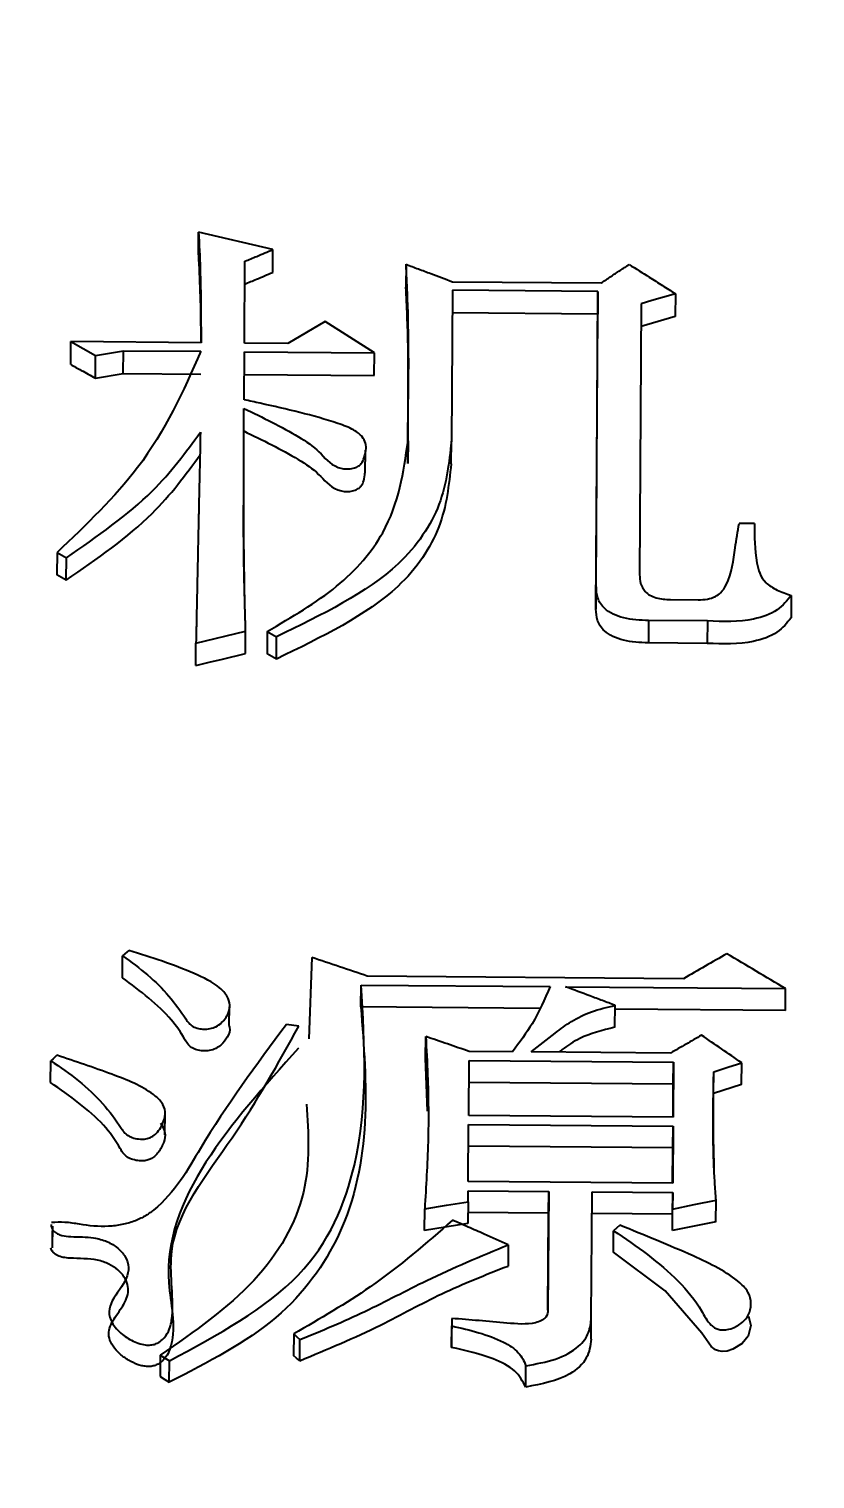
# Model space of a CAD drawing. Header units: millimetres. Extents: x 1726 to 4771, y 590 to 2743.
# Drawn here: x 2460.39 to 2463.13, y 2321.54 to 2326.59 of the extents above; entities that cross this region are included whole.
import ezdxf

# ---------------------------------------------------------------- set-up
doc = ezdxf.new("R2010")
doc.units = ezdxf.units.MM
doc.layers.add('AM_5', color=3, linetype='Continuous', lineweight=25)
doc.styles.add('SLDTEXTSTYLE1', font='txt.shx', dxfattribs={"width": 0.7, "bigfont": 'gbcbig.shx'})
doc.dimstyles.new('SLDDIMSTYLE12$0', dxfattribs={"dimtxt": 12, "dimasz": 10, "dimexe": 0, "dimexo": 0.0625, "dimgap": 0.875, "dimtad": 1, "dimdec": 1, "dimlfac": 1.8, "dimrnd": 1e-09, "dimzin": 12, "dimdsep": 46, "dimtxsty": 'SLDTEXTSTYLE1', "dimcen": 0.09, "dimdle": 8.16, "dimclrd": 3, "dimclre": 3, "dimadec": 0, "dimazin": 3, "dimtfac": 1, "dimtdec": 1, "dimtofl": 0, "dimtmove": 0, "dimatfit": 3, "dimfxl": 0, "dimfrac": 2, "dimtolj": 1, "dimlwd": 5, "dimlwe": 5, "dimarcsym": 0})

# ---------------------------------------------------------------- blocks, each defined once
blk = doc.blocks.new('*D50')
at = {"layer": 'AM_5', "color": 3, "lineweight": 5, "transparency": 16777216}
blk.add_line((2709.5179, 2483.6796), (2315.1182, 2483.6796), dxfattribs=at)
at = {"layer": 'AM_5', "color": 3, "linetype": 'Continuous', "lineweight": 5, "transparency": 16777216}
for p, q in [((2315.1182, 2473.6796), (2315.1182, 2159.8939)), ((2721.1936, 2149.8939), (2315.1182, 2149.8939))]:
    blk.add_line(p, q, dxfattribs=at)
at = {"layer": 'AM_5', "color": 3, "transparency": 16777216}
for points in [[(2313.4515, 2473.6796), (2316.7848, 2473.6796), (2315.1182, 2483.6796)], [(2313.4515, 2159.8939), (2316.7848, 2159.8939), (2315.1182, 2149.8939)]]:
    blk.add_solid(points, dxfattribs=at)
at = {"layer": 'Defpoints', "color": 0, "transparency": 16777216}
for p in [(2709.5804, 2483.6796), (2315.1182, 2149.8939), (2721.2561, 2149.8939)]:
    blk.add_point(p, dxfattribs=at)
at = {"layer": 'AM_5', "color": 0, "transparency": 16777216, "insert": (2300.5289, 2316.7867), "char_height": 12, "attachment_point": 5, "rotation": 90, "style": 'SLDTEXTSTYLE1'}
blk.add_mtext('\\A1;{\\H2.28571x;335}', dxfattribs=at)

msp = doc.modelspace()

# ---------------------------------------------------------------- linework, layer by layer
at = {"color": 7, "linetype": 'Continuous', "lineweight": 25}
for p, q in [((2460.9795, 2325.8071), (2460.9803, 2325.8869)), ((2461.2395, 2325.8256), (2460.9803, 2325.8869)), ((2461.1401, 2325.4995), (2461.1419, 2325.7849)), ((2461.2388, 2325.7459), (2461.2395, 2325.8256)), ((2461.7043, 2325.7743), (2461.7036, 2325.6947)), ((2461.866, 2325.684), (2461.8626, 2325.1575)), ((2462.3744, 2325.6798), (2461.866, 2325.684)), ((2461.8662, 2325.7137), (2462.3854, 2325.7094)), ((2462.3678, 2324.6498), (2462.3744, 2325.6798)), ((2462.3744, 2325.6798), (2462.3737, 2325.6003)), ((2462.5256, 2325.6369), (2462.5195, 2324.6913)), ((2462.6448, 2325.6716), (2462.6441, 2325.5921)), ((2461.4218, 2325.5747), (2461.2915, 2325.4982)), ((2461.5942, 2325.4658), (2461.4218, 2325.5747)), ((2462.3737, 2325.6003), (2461.8653, 2325.6045)), ((2462.367, 2324.5716), (2462.3737, 2325.6003)), ((2462.6441, 2325.5921), (2462.5248, 2325.5575)), ((2460.5336, 2325.4253), (2460.5343, 2325.5045)), ((2460.5343, 2325.5045), (2460.6205, 2325.456)), ((2460.9886, 2325.5007), (2460.5343, 2325.5045)), ((2460.6205, 2325.456), (2460.718, 2325.4731)), ((2460.7173, 2325.3939), (2460.718, 2325.4731)), ((2460.718, 2325.4731), (2460.9884, 2325.4709)), ((2461.2915, 2325.4982), (2461.1401, 2325.4995)), ((2460.6198, 2325.3768), (2460.6205, 2325.456)), ((2461.1388, 2325.3019), (2461.1399, 2325.4696)), ((2461.1399, 2325.4696), (2461.5942, 2325.4658)), ((2461.5934, 2325.3866), (2461.5942, 2325.4658)), ((2461.7112, 2325.1588), (2461.7131, 2325.4469)), ((2461.7131, 2325.4469), (2461.7123, 2325.3677)), ((2460.6198, 2325.3768), (2460.7173, 2325.3939)), ((2460.7173, 2325.3939), (2460.9877, 2325.3917)), ((2461.1391, 2325.3904), (2461.5934, 2325.3866)), ((2461.7105, 2325.08), (2461.7123, 2325.3677)), ((2461.5619, 2325.046), (2461.5626, 2325.1256)), ((2461.7112, 2325.1588), (2461.7105, 2325.08)), ((2461.8619, 2325.078), (2461.8626, 2325.1572)), ((2462.9209, 2324.8705), (2462.8668, 2324.8709)), ((2460.4863, 2324.7691), (2460.4856, 2324.6908)), ((2460.4863, 2324.7691), (2460.5186, 2324.7506)), ((2460.5179, 2324.6723), (2460.5186, 2324.7506)), ((2460.5179, 2324.6723), (2460.4856, 2324.6908)), ((2462.3678, 2324.6498), (2462.367, 2324.5716)), ((2463.0491, 2324.6197), (2463.0484, 2324.5416)), ((2462.6271, 2324.6049), (2462.7245, 2324.604)), ((2462.5509, 2324.532), (2462.5502, 2324.454)), ((2462.7564, 2324.5303), (2462.5509, 2324.532)), ((2462.7564, 2324.5303), (2462.7557, 2324.4523)), ((2460.971, 2324.4532), (2461.1444, 2324.4947)), ((2461.1436, 2324.4168), (2461.1444, 2324.4947)), ((2461.2517, 2324.3975), (2461.2524, 2324.4754)), ((2460.9703, 2324.3753), (2460.971, 2324.4532)), ((2461.2517, 2324.3975), (2461.2194, 2324.4161)), ((2462.7557, 2324.4523), (2462.5502, 2324.454)), ((2460.7144, 2323.2858), (2460.7151, 2323.3623)), ((2461.3749, 2323.3567), (2461.3649, 2323.0734)), ((2461.5467, 2323.1842), (2461.5474, 2323.2605)), ((2461.5474, 2323.2605), (2462.2071, 2323.2551)), ((2462.6725, 2323.2828), (2461.5692, 2323.292)), ((2462.2613, 2323.2546), (2463.0293, 2323.2482)), ((2463.0286, 2323.1719), (2463.0293, 2323.2482)), ((2461.0881, 2323.1947), (2461.0881, 2323.1992)), ((2461.0874, 2323.1221), (2461.088, 2323.1848)), ((2462.1701, 2323.179), (2461.5467, 2323.1842)), ((2462.4332, 2323.1136), (2462.434, 2323.1899)), ((2463.0286, 2323.1719), (2462.4338, 2323.1768)), ((2461.3301, 2323.1167), (2461.2868, 2323.1234)), ((2461.7726, 2323.0051), (2461.7734, 2323.0812)), ((2460.4632, 2322.9208), (2460.4639, 2322.9968)), ((2461.7797, 2322.8207), (2461.7726, 2323.0051)), ((2461.923, 2322.806), (2461.9242, 2322.9973)), ((2461.9242, 2322.9973), (2462.6382, 2322.9914)), ((2462.0759, 2323.0279), (2461.9245, 2323.0291)), ((2462.6276, 2323.0233), (2462.1408, 2323.0273)), ((2462.6382, 2322.9914), (2462.6369, 2322.8001)), ((2462.6374, 2322.9154), (2462.6382, 2322.9914)), ((2462.7778, 2322.8824), (2462.7786, 2322.9584)), ((2462.8754, 2322.9134), (2462.8761, 2322.9894)), ((2462.6374, 2322.9154), (2461.9235, 2322.9213)), ((2462.6367, 2322.8001), (2462.6374, 2322.9154)), ((2462.8754, 2322.9134), (2462.7778, 2322.8824)), ((2460.8629, 2322.7386), (2460.8636, 2322.8152)), ((2462.6369, 2322.8001), (2461.923, 2322.806)), ((2461.9215, 2322.5754), (2461.9228, 2322.7741)), ((2461.9228, 2322.7741), (2462.6367, 2322.7681)), ((2462.6367, 2322.7681), (2462.6354, 2322.5694)), ((2462.636, 2322.6924), (2462.6367, 2322.7681)), ((2462.636, 2322.6924), (2461.922, 2322.6984)), ((2462.6351, 2322.5694), (2462.636, 2322.6924)), ((2461.921, 2322.5046), (2461.9212, 2322.5432)), ((2461.9212, 2322.5432), (2462.2025, 2322.5409)), ((2462.6354, 2322.5694), (2461.9215, 2322.5754)), ((2462.2025, 2322.5409), (2462.1997, 2322.1275)), ((2462.2018, 2322.4655), (2462.2025, 2322.5409)), ((2461.921, 2322.5046), (2461.9203, 2322.4293)), ((2462.351, 2322.1003), (2462.3539, 2322.5396)), ((2462.3539, 2322.5396), (2462.6352, 2322.5373)), ((2462.6344, 2322.4619), (2462.6352, 2322.5373)), ((2462.6352, 2322.5373), (2462.6348, 2322.4794)), ((2462.7857, 2322.4349), (2462.7864, 2322.5103)), ((2461.7687, 2322.4048), (2461.7694, 2322.4802)), ((2462.2018, 2322.4655), (2461.9206, 2322.4678)), ((2462.1995, 2322.1267), (2462.2018, 2322.4655)), ((2462.6344, 2322.4619), (2462.3532, 2322.4642)), ((2462.6341, 2322.4041), (2462.6348, 2322.4794)), ((2462.6341, 2322.4041), (2462.6344, 2322.4619)), ((2460.4701, 2322.3444), (2460.4709, 2322.4196)), ((2461.9203, 2322.4293), (2461.7687, 2322.4048)), ((2462.4505, 2322.4229), (2462.4288, 2322.4038)), ((2462.7857, 2322.4349), (2462.6341, 2322.4041)), ((2462.0614, 2322.3549), (2462.0607, 2322.2797)), ((2461.8642, 2322.0978), (2461.8635, 2322.023)), ((2461.8642, 2322.0978), (2461.864, 2322.0719)), ((2462.3503, 2322.0254), (2462.351, 2322.1003)), ((2461.3122, 2322.0439), (2461.3114, 2321.9692)), ((2461.8633, 2321.9971), (2461.864, 2322.0719)), ((2461.3332, 2321.9492), (2461.3339, 2322.024)), ((2460.8465, 2321.9697), (2460.8457, 2321.8951)), ((2460.8465, 2321.9697), (2460.8788, 2321.9499)), ((2460.878, 2321.8753), (2460.8788, 2321.9499)), ((2462.122, 2321.8584), (2462.1227, 2321.933))]:
    msp.add_line(p, q, dxfattribs=at)
at = {"color": 7, "linetype": 'Continuous', "lineweight": 25, "flags": 128}
for points in [[(2462.6448, 2325.6716), (2462.5999, 2325.6585), (2462.5627, 2325.6477), (2462.5256, 2325.6369)], [(2461.2201, 2324.4941), (2461.2198, 2324.46), (2461.2196, 2324.4381), (2461.2194, 2324.4161)], [(2461.2201, 2324.4941), (2461.2282, 2324.4894), (2461.2363, 2324.4847), (2461.2444, 2324.4801), (2461.2524, 2324.4754)], [(2460.9703, 2324.3753), (2461.0169, 2324.3864), (2461.0634, 2324.3976), (2461.1436, 2324.4168)], [(2460.7369, 2323.381), (2460.7313, 2323.3762), (2460.7232, 2323.3692), (2460.7151, 2323.3622)], [(2460.4857, 2323.0157), (2460.4801, 2323.0109), (2460.472, 2323.0038), (2460.4639, 2322.9968)], [(2462.7786, 2322.9584), (2462.8274, 2322.9739), (2462.8761, 2322.9894)], [(2461.7694, 2322.4802), (2461.8452, 2322.4924), (2461.921, 2322.5046)], [(2462.6348, 2322.4794), (2462.7106, 2322.4949), (2462.7864, 2322.5103)], [(2462.428, 2322.3286), (2462.4283, 2322.356), (2462.4285, 2322.3799), (2462.4288, 2322.4038)], [(2462.9002, 2322.1062), (2462.9076, 2322.0728), (2462.8986, 2322.0359), (2462.8783, 2322.0101), (2462.8457, 2321.9905), (2462.8252, 2321.9843), (2462.8084, 2321.9828), (2462.7956, 2321.9845), (2462.7843, 2321.9888), (2462.7694, 2321.9999), (2462.7367, 2322.0467), (2462.6094, 2322.1946), (2462.428, 2322.3286), (2462.428, 2322.3286)], [(2461.3122, 2322.0439), (2461.323, 2322.034), (2461.3339, 2322.0241)], [(2461.3331, 2321.9493), (2461.3277, 2321.9543), (2461.3222, 2321.9593), (2461.3114, 2321.9692)], [(2460.8458, 2321.8951), (2460.8619, 2321.8852), (2460.878, 2321.8753)]]:
    msp.add_lwpolyline(points, dxfattribs=at)
at = {"color": 7, "linetype": 'Continuous', "lineweight": 25}
for points, knots in [([(2460.9803, 2325.8869), (2460.9823, 2325.844), (2460.9864, 2325.7586), (2460.9886, 2325.6299), (2460.9886, 2325.5438), (2460.9886, 2325.5007)], [0, 0, 0, 0, 0.334125, 0.667044, 1, 1, 1, 1]), ([(2460.9795, 2325.8071), (2460.9816, 2325.7643), (2460.9856, 2325.6789), (2460.9875, 2325.5767), (2460.9876, 2325.5173), (2460.9876, 2325.5008)], [0, 0, 0, 0, 0.420723, 0.839108, 1, 1, 1, 1]), ([(2461.1419, 2325.7849), (2461.1556, 2325.7906), (2461.1787, 2325.8003), (2461.2112, 2325.8138), (2461.2301, 2325.8217), (2461.2395, 2325.8256)], [0, 0, 0, 0, 0.419956, 0.709979, 1, 1, 1, 1]), ([(2461.1411, 2325.7053), (2461.1548, 2325.711), (2461.1779, 2325.7206), (2461.2105, 2325.7341), (2461.2293, 2325.742), (2461.2388, 2325.7459)], [0, 0, 0, 0, 0.4201348, 0.7100665, 1, 1, 1, 1]), ([(2461.7131, 2325.4469), (2461.7129, 2325.4889), (2461.7127, 2325.5646), (2461.7094, 2325.6737), (2461.706, 2325.7408), (2461.7043, 2325.7743)], [0, 0, 0, 0, 0.382976, 0.691466, 1, 1, 1, 1]), ([(2461.7043, 2325.7743), (2461.7187, 2325.769), (2461.7475, 2325.7582), (2461.8014, 2325.738), (2461.841, 2325.7231), (2461.8662, 2325.7137)], [0, 0, 0, 0, 0.2664729, 0.5329458, 1, 1, 1, 1]), ([(2462.3854, 2325.7094), (2462.3968, 2325.7169), (2462.4187, 2325.7313), (2462.4513, 2325.7528), (2462.4726, 2325.7668), (2462.4832, 2325.7738)], [0, 0, 0, 0, 0.34784, 0.673919, 1, 1, 1, 1]), ([(2462.4832, 2325.7738), (2462.5066, 2325.759), (2462.5452, 2325.7346), (2462.5991, 2325.7005), (2462.6296, 2325.6812), (2462.6448, 2325.6716)], [0, 0, 0, 0, 0.434497, 0.717248, 1, 1, 1, 1]), ([(2461.7123, 2325.3677), (2461.7122, 2325.4097), (2461.712, 2325.4853), (2461.7087, 2325.5943), (2461.7053, 2325.6613), (2461.7036, 2325.6947)], [0, 0, 0, 0, 0.3834741, 0.6917151, 1, 1, 1, 1]), ([(2460.9884, 2325.4709), (2460.9268, 2325.3325), (2460.8162, 2325.084), (2460.5876, 2324.8658), (2460.4863, 2324.7691)], [0, 0, 0, 0, 0.556811, 1, 1, 1, 1]), ([(2460.5336, 2325.4253), (2460.5459, 2325.4184), (2460.5664, 2325.4068), (2460.5952, 2325.3907), (2460.6116, 2325.3814), (2460.6198, 2325.3768)], [0, 0, 0, 0, 0.428611, 0.714305, 1, 1, 1, 1]), ([(2461.1444, 2324.4947), (2461.1442, 2324.5023), (2461.1437, 2324.5174), (2461.1432, 2324.5363), (2461.1427, 2324.5514), (2461.1424, 2324.5627), (2461.1421, 2324.574), (2461.1418, 2324.5854), (2461.1415, 2324.5967), (2461.1411, 2324.6118), (2461.1406, 2324.6306), (2461.14, 2324.6532), (2461.1395, 2324.6758), (2461.1391, 2324.6984), (2461.1386, 2324.721), (2461.1383, 2324.7435), (2461.1379, 2324.7736), (2461.1372, 2324.8561), (2461.1376, 2324.9459), (2461.1377, 2325.0243), (2461.1378, 2325.0466), (2461.1378, 2325.0578), (2461.1378, 2325.0727), (2461.1379, 2325.0876), (2461.1379, 2325.1025), (2461.138, 2325.1137), (2461.138, 2325.1248), (2461.1381, 2325.136), (2461.1381, 2325.1471), (2461.1381, 2325.1583), (2461.1382, 2325.1694), (2461.1382, 2325.1806), (2461.1383, 2325.1899), (2461.1383, 2325.1973), (2461.1383, 2325.2029), (2461.1383, 2325.2084), (2461.1384, 2325.214), (2461.1384, 2325.2196), (2461.1384, 2325.2251), (2461.1384, 2325.2325), (2461.1385, 2325.24), (2461.1385, 2325.2474), (2461.1385, 2325.2529), (2461.1385, 2325.2585), (2461.1386, 2325.2648), (2461.1386, 2325.2693), (2461.1386, 2325.2719)], [0, 0, 0, 0, 0.028899, 0.057798, 0.072248, 0.086697, 0.101147, 0.115596, 0.130046, 0.144495, 0.173394, 0.202293, 0.231192, 0.260091, 0.28899, 0.317889, 0.346789, 0.404587, 0.63578, 0.693578, 0.708028, 0.722478, 0.736927, 0.765826, 0.780276, 0.794725, 0.809175, 0.823624, 0.838074, 0.852523, 0.866973, 0.881422, 0.895872, 0.903096, 0.910321, 0.917546, 0.924771, 0.931996, 0.93922, 0.946445, 0.960895, 0.968119, 0.975344, 0.982569, 0.989794, 1, 1, 1, 1]), ([(2461.1386, 2325.2719), (2461.2041, 2325.24), (2461.2987, 2325.1939), (2461.4051, 2325.1236), (2461.4389, 2325.0736), (2461.4854, 2325.0608), (2461.5052, 2325.0601), (2461.5242, 2325.0632), (2461.5395, 2325.0702), (2461.552, 2325.0826), (2461.5617, 2325.1097), (2461.569, 2325.1417), (2461.5519, 2325.1754), (2461.5196, 2325.2005), (2461.4005, 2325.2435), (2461.2691, 2325.2737), (2461.1577, 2325.2978), (2461.1388, 2325.3019)], [0, 0, 0, 0, 0.209542, 0.302718, 0.395823, 0.412031, 0.428214, 0.444989, 0.461063, 0.475111, 0.504204, 0.574217, 0.604801, 0.646447, 0.701904, 0.949434, 1, 1, 1, 1]), ([(2460.5186, 2324.7506), (2460.6265, 2324.8254), (2460.8177, 2324.9581), (2460.9353, 2325.1189), (2460.9866, 2325.1889)], [0, 0, 0, 0, 0.564151, 1, 1, 1, 1]), ([(2460.9866, 2325.1889), (2460.9847, 2325.0989), (2460.9826, 2325.0031), (2460.9804, 2324.9012), (2460.9799, 2324.8786), (2460.9794, 2324.8559), (2460.9789, 2324.8332), (2460.9785, 2324.8105), (2460.978, 2324.7878), (2460.9775, 2324.765), (2460.977, 2324.7423), (2460.9766, 2324.7195), (2460.9761, 2324.6968), (2460.9756, 2324.674), (2460.9752, 2324.6512), (2460.9746, 2324.6227), (2460.9741, 2324.5999), (2460.9736, 2324.577), (2460.9731, 2324.5542), (2460.9727, 2324.5313), (2460.9722, 2324.5084), (2460.9719, 2324.4941), (2460.9716, 2324.4806), (2460.9713, 2324.4679), (2460.9711, 2324.4581), (2460.971, 2324.4532)], [0, 0, 0, 0, 0.37025, 0.393391, 0.416531, 0.462812, 0.485953, 0.509093, 0.555374, 0.578515, 0.601655, 0.647937, 0.671077, 0.694218, 0.740499, 0.763639, 0.80992, 0.833061, 0.856201, 0.902482, 0.925623, 0.948764, 0.960334, 0.980167, 1, 1, 1, 1]), ([(2461.1379, 2325.193), (2461.2034, 2325.1611), (2461.2978, 2325.1152), (2461.404, 2325.0449), (2461.4377, 2324.9956), (2461.4835, 2324.9823), (2461.5032, 2324.9814), (2461.5224, 2324.9842), (2461.538, 2324.991), (2461.5506, 2325.0031), (2461.5587, 2325.0218), (2461.5598, 2325.0375), (2461.5605, 2325.0464)], [0, 0, 0, 0, 0.389033, 0.560918, 0.732684, 0.762702, 0.792674, 0.823823, 0.853883, 0.880151, 0.932089, 1, 1, 1, 1]), ([(2461.2201, 2324.4941), (2461.3056, 2324.5439), (2461.4744, 2324.6422), (2461.6702, 2324.87), (2461.6957, 2325.0498), (2461.7112, 2325.1588)], [0, 0, 0, 0, 0.287344, 0.567754, 1, 1, 1, 1]), ([(2461.8626, 2325.1575), (2461.8547, 2325.0835), (2461.8388, 2324.9345), (2461.6654, 2324.6758), (2461.4102, 2324.552), (2461.2524, 2324.4754)], [0, 0, 0, 0, 0.274101, 0.551296, 1, 1, 1, 1]), ([(2460.5179, 2324.6723), (2460.6257, 2324.747), (2460.8169, 2324.8795), (2460.9346, 2325.0401), (2460.9858, 2325.1101)], [0, 0, 0, 0, 0.56421, 1, 1, 1, 1]), ([(2461.1414, 2324.6008), (2461.1414, 2324.6009), (2461.1414, 2324.6012), (2461.1411, 2324.6173), (2461.1399, 2324.6868), (2461.1385, 2324.7869), (2461.1378, 2324.8948), (2461.1376, 2324.983), (2461.1378, 2325.0389), (2461.1379, 2325.0736)], [0, 0, 0, 0, 0.001628, 0.012828, 0.132679, 0.467602, 0.666434, 0.793184, 1, 1, 1, 1]), ([(2461.8619, 2325.0787), (2461.854, 2325.0047), (2461.8381, 2324.8559), (2461.6646, 2324.5975), (2461.4094, 2324.4739), (2461.2517, 2324.3975)], [0, 0, 0, 0, 0.274008, 0.551158, 1, 1, 1, 1]), ([(2462.7245, 2324.604), (2462.7352, 2324.6044), (2462.7567, 2324.6052), (2462.7845, 2324.6145), (2462.8078, 2324.6316), (2462.8412, 2324.6879), (2462.8502, 2324.7707), (2462.8621, 2324.8424), (2462.8668, 2324.8709)], [0, 0, 0, 0, 0.06555, 0.131385, 0.187199, 0.284615, 0.7156, 1, 1, 1, 1]), ([(2462.9209, 2324.8705), (2462.9207, 2324.8251), (2462.9205, 2324.7561), (2462.9438, 2324.6719), (2462.9986, 2324.6366), (2463.0321, 2324.6254), (2463.0491, 2324.6197)], [0, 0, 0, 0, 0.492388, 0.748171, 0.872567, 1, 1, 1, 1]), ([(2462.5195, 2324.6913), (2462.52, 2324.6813), (2462.521, 2324.6613), (2462.5342, 2324.6366), (2462.5548, 2324.6196), (2462.5842, 2324.6075), (2462.6102, 2324.6059), (2462.6271, 2324.6049)], [0, 0, 0, 0, 0.24079, 0.483382, 0.613891, 0.747761, 1, 1, 1, 1]), ([(2462.5509, 2324.532), (2462.5213, 2324.5333), (2462.4633, 2324.5358), (2462.3962, 2324.5681), (2462.3705, 2324.6103), (2462.3687, 2324.6367), (2462.3678, 2324.6498)], [0, 0, 0, 0, 0.294497, 0.575733, 0.789018, 1, 1, 1, 1]), ([(2463.0491, 2324.6197), (2463.035, 2324.6017), (2463.0066, 2324.5651), (2462.8993, 2324.5254), (2462.8113, 2324.5284), (2462.7564, 2324.5303)], [0, 0, 0, 0, 0.268924, 0.544059, 1, 1, 1, 1]), ([(2462.5502, 2324.454), (2462.5205, 2324.4553), (2462.4626, 2324.4578), (2462.3954, 2324.49), (2462.3697, 2324.5322), (2462.3679, 2324.5585), (2462.367, 2324.5716)], [0, 0, 0, 0, 0.29468, 0.575963, 0.789151, 1, 1, 1, 1]), ([(2463.0484, 2324.5416), (2463.0343, 2324.5235), (2463.0059, 2324.4871), (2462.8985, 2324.4474), (2462.8105, 2324.4504), (2462.7557, 2324.4523)], [0, 0, 0, 0, 0.268765, 0.5438974, 1, 1, 1, 1]), ([(2460.7151, 2323.3622), (2460.745, 2323.3406), (2460.8351, 2323.2751), (2460.9047, 2323.1918), (2460.9451, 2323.1277), (2460.9596, 2323.1154), (2460.9785, 2323.1087), (2460.9994, 2323.1063), (2461.0208, 2323.1079), (2461.0432, 2323.1156), (2461.0667, 2323.1332), (2461.0852, 2323.1592), (2461.092, 2323.1912), (2461.0813, 2323.2228), (2461.0448, 2323.2643), (2460.9619, 2323.3033), (2460.8544, 2323.3447), (2460.7762, 2323.3689), (2460.7369, 2323.381)], [0, 0, 0, 0, 0.117103, 0.353724, 0.376614, 0.395602, 0.414782, 0.431323, 0.450524, 0.470069, 0.496423, 0.543443, 0.584386, 0.625263, 0.671715, 0.773941, 0.886489, 1, 1, 1, 1]), ([(2462.8246, 2323.3699), (2462.7992, 2323.3554), (2462.7486, 2323.3264), (2462.6979, 2323.2973), (2462.6725, 2323.2828)], [0, 0, 0, 0, 0.499999, 1, 1, 1, 1]), ([(2463.0293, 2323.2482), (2462.9952, 2323.2685), (2462.9269, 2323.3091), (2462.8587, 2323.3496), (2462.8246, 2323.3699)], [0, 0, 0, 0, 0.5, 1, 1, 1, 1]), ([(2461.0855, 2323.1223), (2461.0867, 2323.1193), (2461.0925, 2323.105), (2461.0817, 2323.0796), (2461.0636, 2323.0549), (2461.0411, 2323.0388), (2461.019, 2323.0315), (2460.9953, 2323.0301), (2460.9734, 2323.0334), (2460.9538, 2323.0424), (2460.9405, 2323.0566), (2460.9217, 2323.0902), (2460.8831, 2323.1457), (2460.8082, 2323.2166), (2460.7458, 2323.2626), (2460.7144, 2323.2858)], [0, 0, 0, 0, 0.021004, 0.099691, 0.17024, 0.207554, 0.2453, 0.277205, 0.310218, 0.342044, 0.379537, 0.420512, 0.584573, 0.790697, 1, 1, 1, 1]), ([(2460.8788, 2321.9499), (2461.0473, 2322.0412), (2461.3781, 2322.2205), (2461.5809, 2322.7112), (2461.5601, 2323.0523), (2461.5474, 2323.2605)], [0, 0, 0, 0, 0.287943, 0.565415, 1, 1, 1, 1]), ([(2462.2071, 2323.2551), (2462.1883, 2323.2115), (2462.1546, 2323.1334), (2462.1, 2323.0602), (2462.0759, 2323.0279)], [0, 0, 0, 0, 0.557901, 1, 1, 1, 1]), ([(2462.434, 2323.1899), (2462.4193, 2323.1954), (2462.3901, 2323.2063), (2462.3326, 2323.2279), (2462.2896, 2323.244), (2462.2613, 2323.2546)], [0, 0, 0, 0, 0.253937, 0.507874, 1, 1, 1, 1]), ([(2461.5467, 2323.1842), (2461.5676, 2322.9148), (2461.597, 2322.5378), (2461.2762, 2322.0811), (2461.0123, 2321.9447), (2460.878, 2321.8753)], [0, 0, 0, 0, 0.5518, 0.771887, 1, 1, 1, 1]), ([(2462.1408, 2323.0273), (2462.1686, 2323.0493), (2462.2146, 2323.0856), (2462.2807, 2323.1353), (2462.3505, 2323.1703), (2462.4059, 2323.1833), (2462.434, 2323.1899)], [0, 0, 0, 0, 0.334901, 0.5526, 0.773626, 1, 1, 1, 1]), ([(2460.4653, 2322.4257), (2460.4656, 2322.4215), (2460.466, 2322.4132), (2460.4742, 2322.4019), (2460.4865, 2322.3926), (2460.507, 2322.3855), (2460.5502, 2322.3813), (2460.6051, 2322.3838), (2460.662, 2322.3673), (2460.7003, 2322.344), (2460.7268, 2322.3127), (2460.7389, 2322.2756), (2460.7257, 2322.2215), (2460.6831, 2322.1749), (2460.6632, 2322.1215), (2460.6759, 2322.0795), (2460.7095, 2322.0434), (2460.748, 2322.0189), (2460.7803, 2322.0075), (2460.8025, 2322.0042), (2460.8216, 2322.0059), (2460.8392, 2322.0122), (2460.8595, 2322.0273), (2460.8816, 2322.0588), (2460.8979, 2322.1637), (2460.8469, 2322.4015), (2461.1142, 2322.7288), (2461.258, 2322.9871), (2461.3301, 2323.1167)], [0, 0, 0, 0, 0.006979, 0.013925, 0.020645, 0.027359, 0.039158, 0.068779, 0.087565, 0.106337, 0.125711, 0.147046, 0.168852, 0.216529, 0.237968, 0.259695, 0.286308, 0.307882, 0.318004, 0.326525, 0.332753, 0.33899, 0.348555, 0.366353, 0.396306, 0.524136, 0.761431, 1, 1, 1, 1]), ([(2461.2868, 2323.1234), (2461.1818, 2322.982), (2461.0239, 2322.7695), (2460.8947, 2322.5286), (2460.7932, 2322.4532), (2460.7554, 2322.436), (2460.7124, 2322.424), (2460.6477, 2322.4156), (2460.5804, 2322.4232), (2460.5153, 2322.4349), (2460.4822, 2322.433), (2460.4663, 2322.432)], [0, 0, 0, 0, 0.492538, 0.740191, 0.77071, 0.80144, 0.832707, 0.864862, 0.933359, 0.96806, 1, 1, 1, 1]), ([(2462.4332, 2323.1136), (2462.3903, 2323.1027), (2462.3202, 2323.085), (2462.2641, 2323.0467), (2462.2414, 2323.0296), (2462.2374, 2323.0265)], [0, 0, 0, 0, 0.565726, 0.922304, 1, 1, 1, 1]), ([(2461.7734, 2323.0812), (2461.7757, 2323.0363), (2461.7821, 2322.9143), (2461.7839, 2322.7141), (2461.7742, 2322.5582), (2461.7694, 2322.4802)], [0, 0, 0, 0, 0.2254469, 0.6124404, 1, 1, 1, 1]), ([(2462.7361, 2323.0859), (2462.718, 2323.0755), (2462.6819, 2323.0546), (2462.6457, 2323.0337), (2462.6276, 2323.0233)], [0, 0, 0, 0, 0.499999, 1, 1, 1, 1]), ([(2462.8761, 2322.9894), (2462.8528, 2323.0055), (2462.8061, 2323.0377), (2462.7595, 2323.0698), (2462.7361, 2323.0859)], [0, 0, 0, 0, 0.499999, 1, 1, 1, 1]), ([(2460.4639, 2322.9968), (2460.4973, 2322.974), (2460.5983, 2322.9048), (2460.677, 2322.8152), (2460.7204, 2322.7449), (2460.7376, 2322.7322), (2460.7589, 2322.7249), (2460.7808, 2322.7223), (2460.8009, 2322.7243), (2460.8187, 2322.7311), (2460.842, 2322.7508), (2460.8586, 2322.7812), (2460.8667, 2322.8189), (2460.8533, 2322.8522), (2460.7976, 2322.9027), (2460.6674, 2322.9552), (2460.5499, 2322.9943), (2460.4857, 2323.0157)], [0, 0, 0, 0, 0.118687, 0.359196, 0.382949, 0.402078, 0.421221, 0.441113, 0.455768, 0.470498, 0.490908, 0.548404, 0.590662, 0.633125, 0.674263, 0.821867, 1, 1, 1, 1]), ([(2461.3293, 2323.0405), (2461.0921, 2322.7777), (2460.7959, 2322.4497), (2460.9055, 2322.0654), (2460.875, 2321.9762), (2460.861, 2321.9559), (2460.8459, 2321.9427), (2460.8331, 2321.9353), (2460.8183, 2321.9307), (2460.8022, 2321.9298), (2460.7854, 2321.9319), (2460.762, 2321.9383), (2460.7336, 2321.9522), (2460.7041, 2321.9741), (2460.6808, 2322.0001), (2460.6665, 2322.0281), (2460.6661, 2322.0662), (2460.693, 2322.11), (2460.7239, 2322.1516), (2460.736, 2322.1884), (2460.7337, 2322.2164), (2460.7213, 2322.2435), (2460.6993, 2322.2682), (2460.668, 2322.2884), (2460.6124, 2322.3085), (2460.5552, 2322.3056), (2460.5078, 2322.3102), (2460.4901, 2322.3155), (2460.4789, 2322.3223), (2460.4719, 2322.329), (2460.4667, 2322.3364), (2460.4654, 2322.3419), (2460.4647, 2322.3444)], [0, 0, 0, 0, 0.497456, 0.620857, 0.636346, 0.651276, 0.658077, 0.664325, 0.67016, 0.675991, 0.682204, 0.688976, 0.70417, 0.720933, 0.738108, 0.754604, 0.770049, 0.801248, 0.833208, 0.848775, 0.864425, 0.880247, 0.89615, 0.91217, 0.928663, 0.965077, 0.973828, 0.982053, 0.986245, 0.990754, 0.995583, 1, 1, 1, 1]), ([(2462.7864, 2322.5103), (2462.785, 2322.5309), (2462.7828, 2322.5619), (2462.7804, 2322.6031), (2462.779, 2322.634), (2462.7782, 2322.6571), (2462.7777, 2322.6751), (2462.7773, 2322.688), (2462.777, 2322.7034), (2462.7768, 2322.7188), (2462.7766, 2322.7316), (2462.7765, 2322.7445), (2462.7764, 2322.7573), (2462.7764, 2322.7727), (2462.7764, 2322.7881), (2462.7764, 2322.8035), (2462.7765, 2322.8163), (2462.7766, 2322.8291), (2462.7767, 2322.8419), (2462.7769, 2322.8573), (2462.7771, 2322.8701), (2462.7772, 2322.8803), (2462.7774, 2322.888), (2462.7775, 2322.8944), (2462.7776, 2322.9008), (2462.7777, 2322.9072), (2462.7778, 2322.9148), (2462.7779, 2322.9225), (2462.778, 2322.9289), (2462.7782, 2322.9353), (2462.7782, 2322.9404), (2462.7783, 2322.9455), (2462.7784, 2322.9493), (2462.7785, 2322.9536), (2462.7785, 2322.9567), (2462.7786, 2322.9584)], [0, 0, 0, 0, 0.137495, 0.206243, 0.274991, 0.343739, 0.360926, 0.3953, 0.429674, 0.464048, 0.498422, 0.515609, 0.549982, 0.584356, 0.61873, 0.653104, 0.687478, 0.704665, 0.739038, 0.773412, 0.807786, 0.824973, 0.84216, 0.859347, 0.86794, 0.885127, 0.902314, 0.919501, 0.936688, 0.945281, 0.962468, 0.971061, 0.979655, 0.988248, 1, 1, 1, 1]), ([(2460.8474, 2322.7787), (2460.8538, 2322.7678), (2460.8663, 2322.7464), (2460.8598, 2322.7111), (2460.8453, 2322.6835), (2460.8285, 2322.6635), (2460.8132, 2322.6531), (2460.7964, 2322.648), (2460.7772, 2322.6468), (2460.7559, 2322.6498), (2460.7347, 2322.6577), (2460.717, 2322.6719), (2460.695, 2322.7123), (2460.6511, 2322.7754), (2460.5638, 2322.8506), (2460.4969, 2322.8973), (2460.4632, 2322.9208)], [0, 0, 0, 0, 0.068046, 0.133165, 0.204973, 0.240472, 0.267586, 0.28917, 0.310681, 0.3411, 0.37179, 0.402682, 0.446748, 0.622549, 0.809753, 1, 1, 1, 1]), ([(2461.3569, 2322.8457), (2461.3636, 2322.7428), (2461.3773, 2322.5315), (2461.1986, 2322.2144), (2460.965, 2322.0521), (2460.8465, 2321.9697)], [0, 0, 0, 0, 0.318658, 0.654361, 1, 1, 1, 1]), ([(2462.7801, 2322.6096), (2462.7803, 2322.6093), (2462.7807, 2322.6089), (2462.7794, 2322.648), (2462.7772, 2322.7348), (2462.7773, 2322.8126), (2462.7776, 2322.8576), (2462.7778, 2322.8739), (2462.7778, 2322.8757), (2462.7778, 2322.8755), (2462.7778, 2322.8755)], [0, 0, 0, 0, 0.054395, 0.116919, 0.529408, 0.784363, 0.94185, 0.979844, 0.996542, 1, 1, 1, 1]), ([(2461.8666, 2322.4406), (2461.775, 2322.3606), (2461.6101, 2322.2164), (2461.4038, 2322.097), (2461.3122, 2322.0439)], [0, 0, 0, 0, 0.55543, 1, 1, 1, 1]), ([(2462.061, 2322.355), (2462.0329, 2322.3674), (2461.9865, 2322.3879), (2461.9217, 2322.4164), (2461.885, 2322.4325), (2461.8666, 2322.4406)], [0, 0, 0, 0, 0.433599, 0.716799, 1, 1, 1, 1]), ([(2460.4702, 2322.3448), (2460.4702, 2322.3474), (2460.4702, 2322.3514), (2460.4702, 2322.3557), (2460.4702, 2322.3576), (2460.4702, 2322.3579), (2460.4702, 2322.3581), (2460.4703, 2322.3661), (2460.4704, 2322.3756), (2460.4707, 2322.4014), (2460.4708, 2322.4125), (2460.4709, 2322.42)], [0, 0, 0, 0, 0.0983218, 0.1502228, 0.1560416, 0.1579253, 0.159189, 0.1596444, 0.360233, 0.5647276, 1, 1, 1, 1]), ([(2462.4288, 2322.4038), (2462.4689, 2322.3765), (2462.5901, 2322.2939), (2462.709, 2322.1825), (2462.7561, 2322.0861), (2462.7802, 2322.0658), (2462.7933, 2322.0594), (2462.809, 2322.0569), (2462.8288, 2322.0589), (2462.8544, 2322.0675), (2462.8812, 2322.0843), (2462.9031, 2322.1125), (2462.9114, 2322.1488), (2462.9028, 2322.1891), (2462.8418, 2322.2527), (2462.6833, 2322.3287), (2462.5363, 2322.3882), (2462.4505, 2322.4229)], [0, 0, 0, 0, 0.117023, 0.353532, 0.409689, 0.421913, 0.431957, 0.442101, 0.453679, 0.472075, 0.49977, 0.527462, 0.568321, 0.610802, 0.649012, 0.795156, 1, 1, 1, 1]), ([(2461.3339, 2322.024), (2461.4105, 2322.0557), (2461.5639, 2322.1193), (2461.7919, 2322.243), (2461.9647, 2322.3148), (2462.061, 2322.3547)], [0, 0, 0, 0, 0.306675, 0.613603, 1, 1, 1, 1]), ([(2462.0603, 2322.2796), (2461.9819, 2322.2488), (2461.8258, 2322.1875), (2461.6014, 2322.0607), (2461.429, 2321.9891), (2461.3332, 2321.9492)], [0, 0, 0, 0, 0.309662, 0.616334, 1, 1, 1, 1]), ([(2462.1997, 2322.1275), (2462.1988, 2322.1188), (2462.1973, 2322.1048), (2462.178, 2322.0898), (2462.1337, 2322.0746), (2462.023, 2322.0855), (2461.9273, 2322.0929), (2461.8642, 2322.0978)], [0, 0, 0, 0, 0.100834, 0.16221, 0.226726, 0.489604, 1, 1, 1, 1]), ([(2462.1227, 2321.933), (2462.1581, 2321.9392), (2462.2276, 2321.9512), (2462.3067, 2321.9936), (2462.3462, 2322.0475), (2462.3494, 2322.0828), (2462.351, 2322.1003)], [0, 0, 0, 0, 0.292672, 0.574648, 0.788772, 1, 1, 1, 1]), ([(2461.864, 2322.0719), (2461.9275, 2322.0572), (2462.0152, 2322.0369), (2462.1015, 2321.981), (2462.1157, 2321.9488), (2462.1227, 2321.933)], [0, 0, 0, 0, 0.572425, 0.789887, 1, 1, 1, 1]), ([(2461.8635, 2322.023), (2461.8634, 2322.0201), (2461.8634, 2322.0152), (2461.8634, 2322.0085), (2461.8633, 2322.0028), (2461.8633, 2321.999), (2461.8633, 2321.9971)], [0, 0, 0, 0, 0.34, 0.56, 0.78, 1, 1, 1, 1]), ([(2462.122, 2321.8584), (2462.1117, 2321.8784), (2462.0907, 2321.9192), (2461.993, 2321.9672), (2461.9128, 2321.9856), (2461.8633, 2321.9971)], [0, 0, 0, 0, 0.267334, 0.547158, 1, 1, 1, 1]), ([(2462.3503, 2322.0254), (2462.3476, 2322.0031), (2462.3423, 2321.958), (2462.2671, 2321.8864), (2462.1776, 2321.8692), (2462.122, 2321.8584)], [0, 0, 0, 0, 0.26941, 0.545308, 1, 1, 1, 1])]:
    msp.add_open_spline(points, degree=3, knots=knots, dxfattribs=at)
for points in [[(2461.5692, 2323.292), (2461.5368, 2323.3028), (2461.4721, 2323.3244), (2461.4073, 2323.3459), (2461.3749, 2323.3567)], [(2461.9245, 2323.0291), (2461.8993, 2323.0378), (2461.8489, 2323.0552), (2461.7985, 2323.0725), (2461.7734, 2323.0812)]]:
    msp.add_open_spline(points, degree=3, dxfattribs=at)

# ---------------------------------------------------------------- dimensions: what is measured, and where the dimension line sits
at = {"layer": 'AM_5'}
dim = msp.add_linear_dim(base=(2315.1182, 2149.8939), p1=(2709.5804, 2483.6796), p2=(2721.2561, 2149.8939), angle=90, text='{\\H2.28571x;335}', dimstyle='SLDDIMSTYLE12$0', override={"dimlfac": 1}, dxfattribs=at)
dim.commit()
dim.dimension.update_dxf_attribs({"geometry": '*D50', "text_midpoint": (2300.5289, 2316.7867)})

doc.saveas('drawing.dxf')
